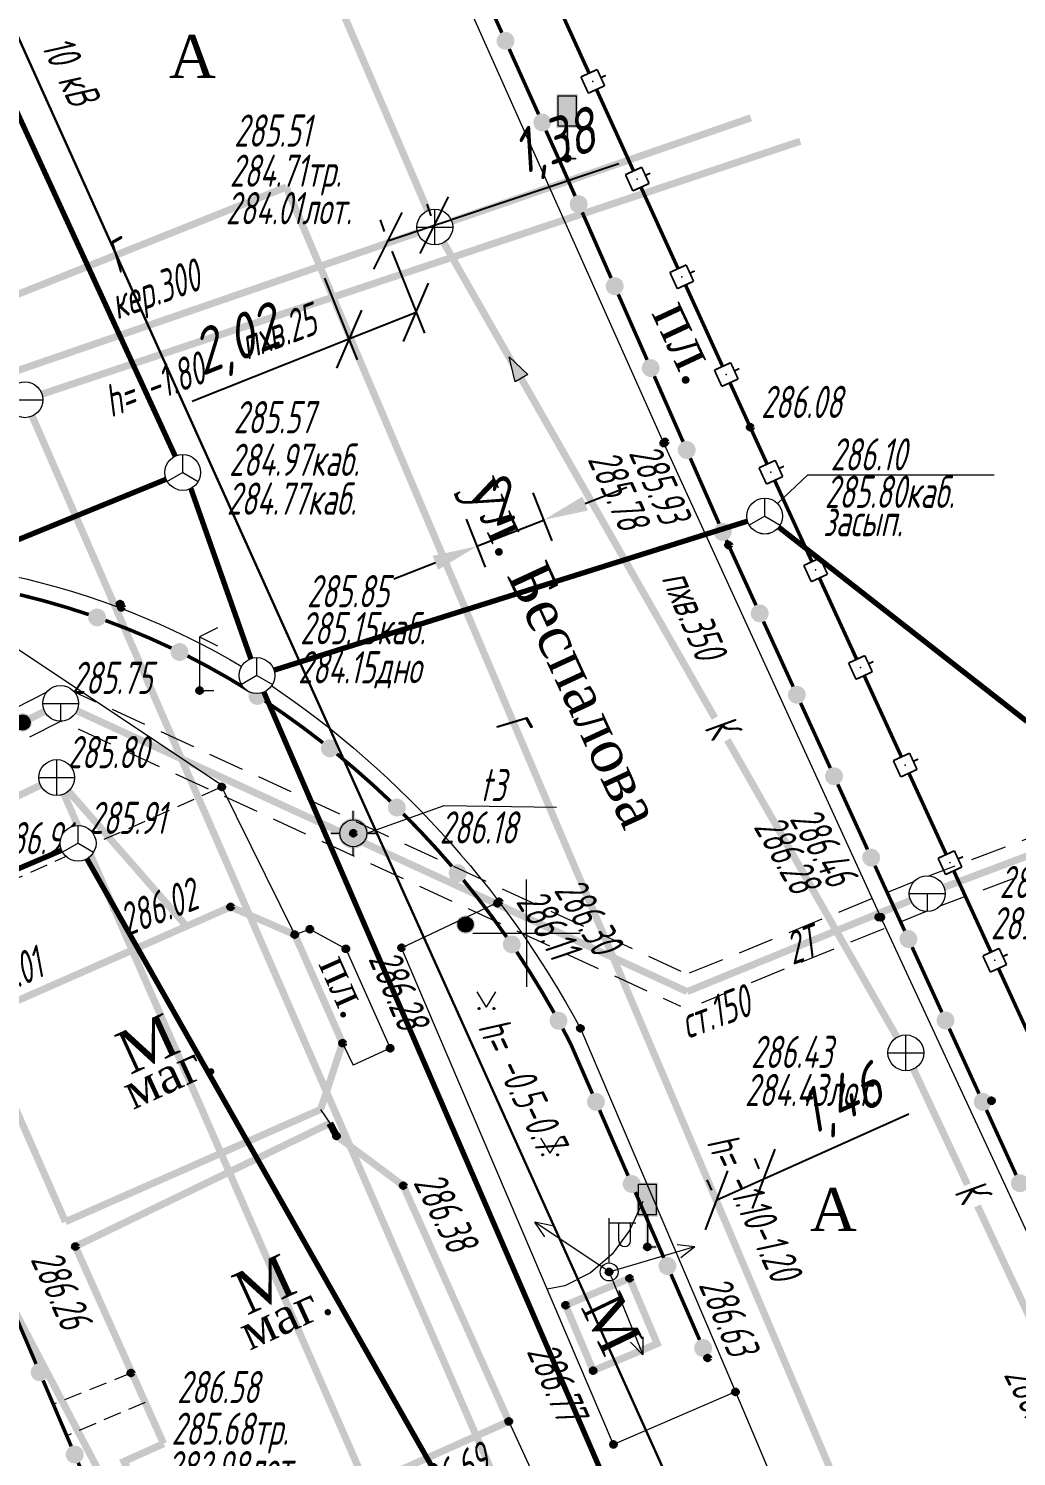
# Model space of a CAD drawing. Header units: metres. Extents: x -857 to 4713, y -766 to 4803.
# Drawn here: x 1874.65 to 1902.26, y 1530.8 to 1570.69 of the extents above; entities that cross this region are included whole.
import ezdxf

# ---------------------------------------------------------------- set-up
doc = ezdxf.new("R2010")
doc.units = ezdxf.units.M
doc.set_wipeout_variables(frame=1)
for name, pattern in [('COMMUN', [6, 5, -1]), ('DASHED', [0.75, 0.5, -0.25]), ('DASHEDX2', [1.5, 1, -0.5])]:
    doc.linetypes.add(name, pattern=pattern)
for name, color, linetype, lineweight, transparency in [('51361400', 7, 'Continuous', 18, 0.65), ('51361800', 7, 'Continuous', 18, 0.65), ('51361930', 7, 'Continuous', 18, 0.65), ('51361960', 7, 'Continuous', 18, 0.65), ('51361990', 7, 'Continuous', 18, 0.65), ('51472300', 7, 'Continuous', 18, 0.65), ('62221000', 7, 'Continuous', 18, 0.65), ('82211000', 7, 'Continuous', 18, 0.65), ('82212000', 7, 'Continuous', 18, 0.65), ('Commun', 7, 'Continuous', 18, 0.65), ('ELE_SKLAD', 7, 'Continuous', 18, 0.65), ('GEO_POINTS', 7, 'Continuous', 18, 0.65), ('Grid', 7, 'Continuous', 18, 0.65), ('Otm', 7, 'Continuous', 18, 0.65), ('R_Поверхность10_CNT-MIN', 7, 'Continuous', 18, 0.65), ('Sit', 7, 'Continuous', 18, 0.65), ('Text', 7, 'Continuous', 18, 0.65), ('Text_com', 7, 'Continuous', 18, 0.65), ('Us_znak', 7, 'Continuous', 18, 0.65), ('Us_znak_fon', 7, 'Continuous', 18, 0.65)]:
    doc.layers.add(name, color=color, linetype=linetype, lineweight=lineweight, transparency=transparency)
doc.styles.add('eskd', font='ESKD1.shx', dxfattribs={"width": 1.2, "oblique": 15})
doc.styles.get("Standard").update_dxf_attribs({"font": 'GOST_0.TTF', "oblique": 15})
doc.styles.add('style1', font='times.ttf', dxfattribs={"height": 1})
doc.linetypes.add('KABELww_500', pattern='A,0.0001,-0.4,[131,ltypeshp.shx,S=0.4,R=90,X=0.4,Y=-0.4],0.2,[131,ltypeshp.shx,S=0.2,R=90,X=0.4,Y=-0.2],3.6,[131,ltypeshp.shx,S=0.2,R=-90,X=-0.4,Y=0.2],0.2,[131,ltypeshp.shx,S=0.4,R=-90,X=-0.4,Y=0.4],-0.8,4,-0.4', length=9.6001)
doc.linetypes.add('ПОДЗ_ЛИНИИ_СВЯЗИ', pattern='A,4.8,-0.2,[133,ltypeshp.shx,S=0.2,R=0,X=-0.2,Y=0],-0.2,4.8,-2', length=12)
doc.dimstyles.new('ISO-25', dxfattribs={"dimtxt": 2.5, "dimasz": 2.5, "dimexe": 1.25, "dimexo": 0.625, "dimtad": 1, "dimtxsty": 'Standard', "dimcen": 2.5, "dimadec": 0, "dimazin": 0, "dimtfac": 1, "dimtmove": 0, "dimatfit": 3, "dimfxl": 1, "dimarcsym": 0})

# ---------------------------------------------------------------- blocks, each defined once
blk = doc.blocks.new('51361990a')
at = {"color": 7, "style": 'eskd', "oblique": 15}
for tag, p in [('Z', (1.727, 1.405)), ('Z1', (1.727, -0.995)), ('Z2', (1.727, -3.395))]:
    blk.add_attdef(tag, p, '', height=2, dxfattribs=at)
at = {"color": 7}
blk.add_wipeout([(1.005, 0.104), (0.967, 0.297), (0.891, 0.479), (0.782, 0.643), (0.642, 0.782), (0.479, 0.891), (0.297, 0.967), (0.103, 1.005), (-0.094, 1.005), (-0.287, 0.967), (-0.469, 0.891), (-0.632, 0.782), (-0.772, 0.643), (-0.881, 0.479), (-0.957, 0.297), (-0.995, 0.104), (-0.995, -0.093), (-0.957, -0.287), (-0.881, -0.469), (-0.772, -0.632), (-0.632, -0.772), (-0.469, -0.881), (-0.287, -0.956), (-0.094, -0.995), (0.103, -0.995), (0.297, -0.956), (0.479, -0.881), (0.642, -0.772), (0.782, -0.632), (0.891, -0.469), (0.967, -0.287), (1.005, -0.093)], dxfattribs=at)
blk.add_line((-0.714, 0.7), (0.714, -0.7))
blk.add_circle((0.005, 0.005), 1)
blk = doc.blocks.new('51472300')
for p, q in [((0, 0.5), (0, 3)), ((0, 2.75), (1.5, 2.75)), ((0.538, 1.74), (0.538, 2.75)), ((1.2, 1.74), (1.2, 2.75))]:
    blk.add_line(p, q)
at = {"color": 7}
for radius in [0.5, 0.05]:
    blk.add_circle((0, 0), radius, dxfattribs=at)
blk.add_arc((0.869, 1.752), 0.331, 182.15673, 357.84327)
at = {"oblique": 15}
blk.add_attdef('Z', (1.021, -1.366), '', height=2, dxfattribs=at)
blk = doc.blocks.new('*U67')
at = {"layer": '82211000', "linetype": 'Continuous', "ltscale": 0.5}
for points in [[(5192287.767, 4969158.903, 1), (5192288.239, 4969158.737, 1)], [(5192290.083, 4969157.964, 1), (5192290.532, 4969157.744, 1)], [(5192292.274, 4969156.762, 1), (5192292.693, 4969156.49, 1)], [(5192294.315, 4969155.32, 1), (5192294.705, 4969155.008, 1)], [(5192296.203, 4969153.683, 1), (5192296.561, 4969153.334, 1)], [(5192297.921, 4969151.868, 1), (5192298.242, 4969151.485, 1)], [(5192299.451, 4969149.892, 1), (5192299.733, 4969149.479, 1)], [(5192300.777, 4969147.774, 1), (5192301.017, 4969147.335, 1)], [(5192301.846, 4969145.516, 1), (5192302.045, 4969145.057, 1)], [(5192302.844, 4969143.224, 1), (5192303.044, 4969142.765, 1)], [(5192303.843, 4969140.932, 1), (5192304.042, 4969140.473, 1)], [(5192304.841, 4969138.64, 1), (5192305.041, 4969138.181, 1)]]:
    blk.add_hatch(color=256, dxfattribs=at).paths.add_polyline_path(points, flags=0)
at = {"layer": '82211000', "linetype": 'Continuous', "ltscale": 0.5, "const_width": 0.1}
for points in [[(5192285.846, 4969159.454, -0.023323), (5192287.767, 4969158.901, -0.023323)], [(5192288.238, 4969158.735, -0.023323), (5192290.082, 4969157.963, -0.023323)], [(5192292.692, 4969156.489, -0.019816), (5192294.314, 4969155.319, -0.019816)], [(5192294.705, 4969155.007, -0.019816), (5192296.203, 4969153.683, -0.019816)], [(5192296.56, 4969153.333, -0.019816), (5192297.92, 4969151.867, -0.019816)], [(5192298.241, 4969151.484, -0.019816), (5192299.449, 4969149.891, -0.019816)], [(5192299.731, 4969149.478, -0.019816), (5192300.776, 4969147.773, -0.019816)]]:
    blk.add_lwpolyline(points, format="xyb", dxfattribs=at)
at = {"layer": '82211000', "linetype": 'Continuous', "ltscale": 0.5}
for points in [[(5192290.532, 4969157.743, 0.1, 0.1, -0.022574), (5192292.219, 4969156.795, 0.1, 0.1, -0.000636), (5192292.273, 4969156.761, 0, 0, 0)], [(5192301.016, 4969147.334, 0.1, 0.1, -0.004898), (5192301.244, 4969146.896, 0.1, 0.1, 0), (5192301.846, 4969145.516, 0, 0, 0)]]:
    blk.add_lwpolyline(points, format="xyseb", dxfattribs=at)
at = {"layer": '82211000', "linetype": 'Continuous', "ltscale": 0.5, "const_width": 0.1}
for points in [[(5192302.045, 4969145.057), (5192302.844, 4969143.224)], [(5192303.044, 4969142.765), (5192303.843, 4969140.932)], [(5192304.042, 4969140.473), (5192304.841, 4969138.64)]]:
    blk.add_lwpolyline(points, dxfattribs=at)
at = {"layer": '82211000', "ltscale": 0.5, "const_width": 0.1}
blk.add_lwpolyline([(5192305.041, 4969138.181), (5192305.063, 4969138.132)], dxfattribs=at)
blk = doc.blocks.new('*U70')
at = {"layer": '82211000', "linetype": 'Continuous', "ltscale": 0.5}
for points in [[(5192271.339, 4969140.73, 1), (5192271.544, 4969140.274, 1)], [(5192285.318, 4969140.264, 1), (5192285.514, 4969139.805, 1)], [(5192282.512, 4969139.118, 1), (5192282.972, 4969139.315, 1)], [(5192272.365, 4969138.45, 1), (5192272.57, 4969137.994, 1)], [(5192280.214, 4969138.135, 1), (5192280.674, 4969138.332, 1)], [(5192286.299, 4969137.965, 1), (5192286.495, 4969137.505, 1)], [(5192275.786, 4969137.062, 1), (5192276.243, 4969137.265, 1)], [(5192277.916, 4969137.152, 1), (5192278.375, 4969137.348, 1)], [(5192273.501, 4969136.048, 1), (5192273.958, 4969136.251, 1)], [(5192287.28, 4969135.666, 1), (5192287.476, 4969135.206, 1)], [(5192288.261, 4969133.366, 1), (5192288.458, 4969132.906, 1)]]:
    blk.add_hatch(color=256, dxfattribs=at).paths.add_polyline_path(points, flags=0)
at = {"layer": '82211000', "linetype": 'Continuous', "ltscale": 0.5, "flags": 128}
blk.add_lwpolyline([(5192270.929, 4969141.642, 0.1, 0.1, 0), (5192271.339, 4969140.73, 0, 0, 0)], format="xyseb", dxfattribs=at)
at = {"layer": '82211000', "linetype": 'Continuous', "ltscale": 0.5}
for points in [[(5192282.972, 4969139.315, 0.1, 0.1, 0), (5192285.298, 4969140.31, 0.1, 0.1, 0), (5192285.318, 4969140.264, 0, 0, 0)], [(5192272.57, 4969137.994, 0.1, 0.1, 0), (5192273.456, 4969136.027, 0.1, 0.1, 0), (5192273.501, 4969136.048, 0, 0, 0)], [(5192276.243, 4969137.265, 0.1, 0.1, 0), (5192276.311, 4969137.296, 0.1, 0.1, 0), (5192276.907, 4969136.72, 0.1, 0.1, 0), (5192277.916, 4969137.152, 0, 0, 0)]]:
    blk.add_lwpolyline(points, format="xyseb", dxfattribs=at)
at = {"layer": '82211000', "linetype": 'Continuous', "ltscale": 0.5, "const_width": 0.1}
for points in [[(5192271.544, 4969140.274), (5192272.365, 4969138.45)], [(5192285.514, 4969139.805), (5192286.299, 4969137.965)], [(5192280.674, 4969138.332), (5192282.512, 4969139.118)], [(5192278.375, 4969137.348), (5192280.214, 4969138.135)], [(5192286.495, 4969137.505), (5192287.28, 4969135.666)], [(5192273.958, 4969136.251), (5192275.786, 4969137.062)], [(5192287.476, 4969135.206), (5192288.261, 4969133.366)]]:
    blk.add_lwpolyline(points, dxfattribs=at)
at = {"layer": '82211000', "ltscale": 0.5}
blk.add_lwpolyline([(5192288.458, 4969132.906, 0.1, 0.1, 0), (5192288.903, 4969131.861, 0.1, 0.1, 0), (5192289.527, 4969132.094, 0, 0, 0)], format="xyseb", dxfattribs=at)
blk = doc.blocks.new('*U73')
at = {"layer": '82212000', "linetype": 'Continuous', "ltscale": 0.5}
for points in [[(5192301.846, 4969173.818, 1), (5192301.867, 4969173.772, 1)], [(5192303.089, 4969171.087, 1), (5192303.11, 4969171.042, 1)], [(5192304.333, 4969168.357, 1), (5192304.354, 4969168.312, 1)], [(5192305.576, 4969165.627, 1), (5192305.597, 4969165.582, 1)], [(5192306.823, 4969162.899, 1), (5192306.844, 4969162.853, 1)], [(5192308.075, 4969160.172, 1), (5192308.095, 4969160.126, 1)], [(5192309.326, 4969157.445, 1), (5192309.347, 4969157.4, 1)], [(5192310.577, 4969154.719, 1), (5192310.598, 4969154.673, 1)], [(5192311.828, 4969151.992, 1), (5192311.849, 4969151.947, 1)], [(5192313.079, 4969149.265, 1), (5192313.1, 4969149.22, 1)]]:
    blk.add_hatch(color=256, dxfattribs=at).paths.add_polyline_path(points, flags=0)
for points, const_width in [([(5192300.716, 4969176.297), (5192301.753, 4969174.022)], 0.1), ([(5192301.525, 4969173.919), (5192301.98, 4969174.126)], 0.05), ([(5192301.732, 4969173.464), (5192301.525, 4969173.919)], 0.05), ([(5192301.98, 4969174.126), (5192302.187, 4969173.671)], 0.05), ([(5192302.084, 4969173.898), (5192302.22, 4969173.961)], 0.05), ([(5192302.187, 4969173.671), (5192301.732, 4969173.464)], 0.05), ([(5192301.96, 4969173.567), (5192302.996, 4969171.292)], 0.1), ([(5192302.769, 4969171.189), (5192303.224, 4969171.396)], 0.05), ([(5192302.976, 4969170.734), (5192302.769, 4969171.189)], 0.05), ([(5192303.224, 4969171.396), (5192303.431, 4969170.941)], 0.05), ([(5192303.327, 4969171.168), (5192303.464, 4969171.23)], 0.05), ([(5192303.431, 4969170.941), (5192302.976, 4969170.734)], 0.05), ([(5192303.203, 4969170.837), (5192304.24, 4969168.562)], 0.1), ([(5192304.012, 4969168.458), (5192304.467, 4969168.666)], 0.05), ([(5192304.467, 4969168.666), (5192304.674, 4969168.211)], 0.05), ([(5192304.219, 4969168.003), (5192304.012, 4969168.458)], 0.05), ([(5192304.571, 4969168.438), (5192304.707, 4969168.5)], 0.05), ([(5192304.674, 4969168.211), (5192304.219, 4969168.003)], 0.05), ([(5192304.447, 4969168.107), (5192305.483, 4969165.832)], 0.1), ([(5192305.256, 4969165.728), (5192305.711, 4969165.935)], 0.05), ([(5192305.711, 4969165.935), (5192305.918, 4969165.48)], 0.05), ([(5192305.463, 4969165.273), (5192305.256, 4969165.728)], 0.05), ([(5192305.918, 4969165.48), (5192305.463, 4969165.273)], 0.05), ([(5192305.814, 4969165.708), (5192305.951, 4969165.77)], 0.05), ([(5192306.502, 4969162.999), (5192306.957, 4969163.207)], 0.05), ([(5192306.957, 4969163.207), (5192307.165, 4969162.753)], 0.05), ([(5192306.711, 4969162.544), (5192306.502, 4969162.999)], 0.05), ([(5192307.165, 4969162.753), (5192306.711, 4969162.544)], 0.05), ([(5192306.938, 4969162.649), (5192307.981, 4969160.376)], 0.1), ([(5192307.061, 4969162.98), (5192307.197, 4969163.043)], 0.05), ([(5192307.754, 4969160.272), (5192308.208, 4969160.481)], 0.05), ([(5192307.962, 4969159.818), (5192307.754, 4969160.272)], 0.05), ([(5192308.208, 4969160.481), (5192308.417, 4969160.026)], 0.05), ([(5192308.312, 4969160.253), (5192308.449, 4969160.316)], 0.05), ([(5192308.417, 4969160.026), (5192307.962, 4969159.818)], 0.05), ([(5192308.189, 4969159.922), (5192309.232, 4969157.65)], 0.1), ([(5192309.005, 4969157.546), (5192309.459, 4969157.754)], 0.05), ([(5192309.213, 4969157.091), (5192309.005, 4969157.546)], 0.05), ([(5192309.459, 4969157.754), (5192309.668, 4969157.3)], 0.05), ([(5192309.563, 4969157.527), (5192309.7, 4969157.589)], 0.05), ([(5192309.668, 4969157.3), (5192309.213, 4969157.091)], 0.05), ([(5192309.441, 4969157.195), (5192310.483, 4969154.923)], 0.1), ([(5192310.256, 4969154.819), (5192310.71, 4969155.027)], 0.05), ([(5192310.465, 4969154.364), (5192310.256, 4969154.819)], 0.05), ([(5192310.71, 4969155.027), (5192310.919, 4969154.573)], 0.05), ([(5192310.815, 4969154.8), (5192310.951, 4969154.863)], 0.05), ([(5192310.919, 4969154.573), (5192310.465, 4969154.364)], 0.05), ([(5192310.692, 4969154.469), (5192311.734, 4969152.197)], 0.1), ([(5192311.507, 4969152.092), (5192311.962, 4969152.301)], 0.05), ([(5192311.962, 4969152.301), (5192312.17, 4969151.846)], 0.05), ([(5192311.716, 4969151.638), (5192311.507, 4969152.092)], 0.05), ([(5192312.066, 4969152.074), (5192312.202, 4969152.136)], 0.05), ([(5192312.17, 4969151.846), (5192311.716, 4969151.638)], 0.05), ([(5192311.943, 4969151.742), (5192312.986, 4969149.47)], 0.1), ([(5192312.758, 4969149.366), (5192313.213, 4969149.574)], 0.05), ([(5192313.213, 4969149.574), (5192313.421, 4969149.12)], 0.05), ([(5192312.967, 4969148.911), (5192312.758, 4969149.366)], 0.05), ([(5192313.421, 4969149.12), (5192312.967, 4969148.911)], 0.05), ([(5192313.317, 4969149.347), (5192313.453, 4969149.41)], 0.05)]:
    blk.add_lwpolyline(points, dxfattribs=dict(at, const_width=const_width))
for points in [[(5192305.69, 4969165.377, 0.1, 0.1, 0), (5192306.258, 4969164.131, 0.1, 0.1, 0), (5192306.73, 4969163.103, 0, 0, 0)], [(5192313.194, 4969149.015, 0.1, 0.1, 0), (5192313.989, 4969147.284, 0.1, 0.1, 0), (5192314.444, 4969146.901, 0, 0, 0)]]:
    blk.add_lwpolyline(points, format="xyseb", dxfattribs=at)
blk = doc.blocks.new('*U76')
at = {"layer": '82211000', "linetype": 'Continuous', "ltscale": 0.5}
for points in [[(5192299.315, 4969175.153, 1), (5192299.521, 4969174.698, 1)], [(5192300.343, 4969172.874, 1), (5192300.548, 4969172.419, 1)], [(5192301.362, 4969170.592, 1), (5192301.563, 4969170.134, 1)], [(5192302.368, 4969168.303, 1), (5192302.569, 4969167.845, 1)], [(5192303.375, 4969166.015, 1), (5192303.576, 4969165.557, 1)], [(5192304.381, 4969163.726, 1), (5192304.582, 4969163.268, 1)], [(5192305.387, 4969161.438, 1), (5192305.589, 4969160.98, 1)], [(5192306.418, 4969159.16, 1), (5192306.626, 4969158.705, 1)], [(5192307.457, 4969156.886, 1), (5192307.664, 4969156.431, 1)], [(5192308.495, 4969154.612, 1), (5192308.703, 4969154.157, 1)], [(5192309.534, 4969152.338, 1), (5192309.742, 4969151.883, 1)], [(5192310.573, 4969150.064, 1), (5192310.781, 4969149.609, 1)], [(5192311.612, 4969147.79, 1), (5192311.82, 4969147.335, 1)], [(5192312.651, 4969145.516, 1), (5192312.858, 4969145.061, 1)], [(5192313.689, 4969143.242, 1), (5192313.897, 4969142.787, 1)]]:
    blk.add_hatch(color=256, dxfattribs=at).paths.add_polyline_path(points, flags=0)
at = {"layer": '82211000', "linetype": 'Continuous', "ltscale": 0.5, "const_width": 0.1}
for points in [[(5192298.493, 4969176.977), (5192299.315, 4969175.153)], [(5192299.521, 4969174.698), (5192300.343, 4969172.874)], [(5192301.563, 4969170.134), (5192302.368, 4969168.303)], [(5192302.569, 4969167.845), (5192303.375, 4969166.015)], [(5192303.576, 4969165.557), (5192304.381, 4969163.726)], [(5192304.582, 4969163.268), (5192305.387, 4969161.438)], [(5192306.626, 4969158.705), (5192307.457, 4969156.886)], [(5192307.664, 4969156.431), (5192308.495, 4969154.612)], [(5192308.703, 4969154.157), (5192309.534, 4969152.338)], [(5192309.742, 4969151.883), (5192310.573, 4969150.064)], [(5192310.781, 4969149.609), (5192311.612, 4969147.79)], [(5192311.82, 4969147.335), (5192312.651, 4969145.516)], [(5192312.858, 4969145.061), (5192313.689, 4969143.242)]]:
    blk.add_lwpolyline(points, dxfattribs=at)
at = {"layer": '82211000', "linetype": 'Continuous', "ltscale": 0.5}
for points in [[(5192300.548, 4969172.419, 0.1, 0.1, 0), (5192300.957, 4969171.512, 0.1, 0.1, 0), (5192301.362, 4969170.592, 0, 0, 0)], [(5192305.589, 4969160.98, 0.1, 0.1, 0), (5192305.65, 4969160.842, 0.1, 0.1, 0), (5192306.418, 4969159.16, 0, 0, 0)]]:
    blk.add_lwpolyline(points, format="xyseb", dxfattribs=at)
blk = doc.blocks.new('51361400a')
at = {"style": 'eskd', "oblique": 15}
for tag, p in [('Z', (1.722, 1.4)), ('Z1', (1.722, -1)), ('Z2', (1.722, -3.4))]:
    blk.add_attdef(tag, p, '', height=2, dxfattribs=at)
at = {"color": 7}
blk.add_wipeout([(-0.098, 1), (-0.292, 0.962), (-0.474, 0.886), (-0.637, 0.777), (-0.777, 0.637), (-0.886, 0.474), (-0.962, 0.292), (-1, 0.098), (-1, -0.098), (-0.962, -0.292), (-0.886, -0.474), (-0.777, -0.637), (-0.637, -0.777), (-0.474, -0.886), (-0.292, -0.962), (-0.098, -1), (0.098, -1), (0.292, -0.962), (0.474, -0.886), (0.637, -0.777), (0.777, -0.637), (0.886, -0.474), (0.962, -0.292), (1, -0.098), (1, 0.098), (0.962, 0.292), (0.886, 0.474), (0.777, 0.637), (0.637, 0.777), (0.474, 0.886), (0.292, 0.962), (0.098, 1)], dxfattribs=at)
blk.add_line((-1, 0), (1, 0))
blk.add_circle((0, 0), 1)
blk = doc.blocks.new('51361960a')
at = {"style": 'eskd', "oblique": 15}
for tag, p in [('Z', (1.722, 1.4)), ('Z1', (1.722, -1)), ('Z2', (1.722, -3.4))]:
    blk.add_attdef(tag, p, '', height=2, dxfattribs=at)
at = {"color": 7}
blk.add_wipeout([(-0.098, 1), (-0.292, 0.962), (-0.474, 0.886), (-0.637, 0.777), (-0.777, 0.637), (-0.886, 0.474), (-0.962, 0.292), (-1, 0.098), (-1, -0.098), (-0.962, -0.292), (-0.886, -0.474), (-0.777, -0.637), (-0.637, -0.777), (-0.474, -0.886), (-0.292, -0.962), (-0.098, -1), (0.098, -1), (0.292, -0.962), (0.474, -0.886), (0.637, -0.777), (0.777, -0.637), (0.886, -0.474), (0.962, -0.292), (1, -0.098), (1, 0.098), (0.962, 0.292), (0.886, 0.474), (0.777, 0.637), (0.637, 0.777), (0.474, 0.886), (0.292, 0.962), (0.098, 1)], dxfattribs=at)
blk.add_wipeout([(-0.098, 1), (-0.292, 0.962), (-0.474, 0.886), (-0.637, 0.777), (-0.777, 0.637), (-0.886, 0.474), (-0.962, 0.292), (-1, 0.098), (-1, -0.098), (-0.962, -0.292), (-0.886, -0.474), (-0.777, -0.637), (-0.637, -0.777), (-0.474, -0.886), (-0.292, -0.962), (-0.098, -1), (0.098, -1), (0.292, -0.962), (0.474, -0.886), (0.637, -0.777), (0.777, -0.637), (0.886, -0.474), (0.962, -0.292), (1, -0.098), (1, 0.098), (0.962, 0.292), (0.886, 0.474), (0.777, 0.637), (0.637, 0.777), (0.474, 0.886), (0.292, 0.962), (0.098, 1)], dxfattribs=at)
for q in [(0, 1), (-0.867, -0.498), (0.867, -0.498)]:
    blk.add_line((0, 0), q)
blk.add_circle((0, 0), 1)
blk = doc.blocks.new('51361800a')
at = {"style": 'eskd', "oblique": 15}
for tag, p in [('Z', (1.722, 1.4)), ('Z1', (1.722, -1)), ('Z2', (1.722, -3.4))]:
    blk.add_attdef(tag, p, '', height=2, dxfattribs=at)
at = {"color": 7}
blk.add_wipeout([(-0.098, 1), (-0.292, 0.962), (-0.474, 0.886), (-0.637, 0.777), (-0.777, 0.637), (-0.886, 0.474), (-0.962, 0.292), (-1, 0.098), (-1, -0.098), (-0.962, -0.292), (-0.886, -0.474), (-0.777, -0.637), (-0.637, -0.777), (-0.474, -0.886), (-0.292, -0.962), (-0.098, -1), (0.098, -1), (0.292, -0.962), (0.474, -0.886), (0.637, -0.777), (0.777, -0.637), (0.886, -0.474), (0.962, -0.292), (1, -0.098), (1, 0.098), (0.962, 0.292), (0.886, 0.474), (0.777, 0.637), (0.637, 0.777), (0.474, 0.886), (0.292, 0.962), (0.098, 1)], dxfattribs=at)
for p, q in [((0, -1), (0, 1)), ((-1, 0), (1, 0))]:
    blk.add_line(p, q)
blk.add_circle((0, 0), 1)
blk = doc.blocks.new('51361930a')
at = {"style": 'eskd', "oblique": 15}
for tag, p in [('Z', (1.722, 1.4)), ('Z1', (1.722, -1)), ('Z2', (1.722, -3.4))]:
    blk.add_attdef(tag, p, '', height=2, dxfattribs=at)
at = {"color": 7}
blk.add_wipeout([(-0.098, 1), (-0.292, 0.962), (-0.474, 0.886), (-0.637, 0.777), (-0.777, 0.637), (-0.886, 0.474), (-0.962, 0.292), (-1, 0.098), (-1, -0.098), (-0.962, -0.292), (-0.886, -0.474), (-0.777, -0.637), (-0.637, -0.777), (-0.474, -0.886), (-0.292, -0.962), (-0.098, -1), (0.098, -1), (0.292, -0.962), (0.474, -0.886), (0.637, -0.777), (0.777, -0.637), (0.886, -0.474), (0.962, -0.292), (1, -0.098), (1, 0.098), (0.962, 0.292), (0.886, 0.474), (0.777, 0.637), (0.637, 0.777), (0.474, 0.886), (0.292, 0.962), (0.098, 1)], dxfattribs=at)
for p, q in [((-1, 0), (1, 0)), ((0, 0), (0, -1))]:
    blk.add_line(p, q)
blk.add_circle((0, 0), 1)
blk = doc.blocks.new('62221000')
at = {"linetype": 'Continuous'}
for points in [[(1, 3.5), (0, 3), (1, 2.5)], [(0, 3), (0, 0), (0.8, 0)]]:
    blk.add_lwpolyline(points, dxfattribs=at)
at = {"style": 'eskd', "oblique": 14.99997778}
blk.add_attdef('Z', (1.778249, -0.193057), '', height=2, dxfattribs=at)
blk = doc.blocks.new('GRID')
at = {"layer": 'Grid', "color": 104}
blk.add_line((-1.5, 0), (1.5, 0), dxfattribs=at)
for points in [[(0, 0), (0, 1.5)], [(0, 0), (0, -1.5)]]:
    blk.add_lwpolyline(points, dxfattribs=at)
blk = doc.blocks.new('ZNAK')
at = {"layer": 'Us_znak_fon', "true_color": 0xffffff}
blk.add_hatch(color=7, dxfattribs=at).paths.add_polyline_path([(0.3, 1.8), (-0.3, 1.8), (-0.3, 0.85), (-0.05, 0.85), (-0.05, -0.05), (0.25, -0.05), (0.25, 0.05), (0.05, 0.05), (0.05, 0.85), (0.3, 0.85)])
at = {"layer": 'Us_znak', "color": 0, "linetype": 'Continuous', "lineweight": -2, "ltscale": 10}
blk.add_lwpolyline([(-0.25, 1.75), (0.25, 1.75), (0.25, 0.9), (-0.25, 0.9)], close=True, dxfattribs=at)
at = {"layer": 'Us_znak', "linetype": 'DASHEDX2', "ltscale": 10}
blk.add_lwpolyline([(0, 0.9), (0, 0), (0.25, 0)], dxfattribs=at)
blk = doc.blocks.new('NAPR')
at = {"layer": 'Us_znak', "color": 0, "linetype": 'Continuous', "lineweight": -2}
for p in [(-0.191, 2.038), (0.189, 2.037)]:
    blk.add_line(p, (0, 2.5), dxfattribs=at)
blk.add_lwpolyline([(0, 0), (0, 2.5)], dxfattribs=at)
blk = doc.blocks.new('GAZON')
at = {"layer": 'Us_znak', "linetype": 'COMMUN', "lineweight": -2}
for points in [[(-0.233, -0.041, 1), (-0.183, -0.041, 1)], [(0.183, -0.041, 1), (0.233, -0.041, 1)]]:
    blk.add_hatch(color=0, dxfattribs=at).paths.add_polyline_path(points)
at = {"layer": 'Us_znak', "color": 0, "linetype": 'COMMUN', "lineweight": -2}
for points in [[(0, 0), (-0.26, 0.427)], [(0, 0), (0.26, 0.427)]]:
    blk.add_lwpolyline(points, dxfattribs=at)
for centre in [(-0.208, -0.041), (0.208, -0.041)]:
    blk.add_circle(centre, 0.025, dxfattribs=at)
blk = doc.blocks.new('KOVER')
at = {"layer": 'Us_znak', "lineweight": -2}
blk.add_hatch(color=0, dxfattribs=at).paths.add_polyline_path([(-0.21, 0, 1), (0.21, 0, 1)])
at = {"layer": 'Us_znak_fon', "true_color": 0xffffff}
blk.add_hatch(color=7, dxfattribs=at).paths.add_polyline_path([(-0.26, 0, 1), (0.26, 0, 1)])
at = {"layer": 'Us_znak', "color": 0, "lineweight": -2}
blk.add_circle((0, 0), 0.21, dxfattribs=at)
blk = doc.blocks.new('A$C52264BE2')
at = {"layer": 'Sit'}
h = blk.add_hatch(color=32, dxfattribs=at)
h.dxf.hatch_style = 1
h.paths.add_polyline_path([(0, 0.374), (0.714, 0.443), (0.15, 0)])
at = {"layer": 'Sit', "color": 32, "elevation": 285.308}
blk.add_lwpolyline([(0, 0.374), (0.714, 0.443), (0.15, 0), (0, 0.374)], dxfattribs=at)
blk = doc.blocks.new('POINT')
at = {"layer": 'Us_znak', "linetype": 'Continuous', "lineweight": -2}
h = blk.add_hatch(color=0, dxfattribs=at)
edge = h.paths.add_edge_path()
edge.add_arc((0, 0), 0.05, 0, 360)
at = {"layer": 'Us_znak_fon', "linetype": 'Continuous', "true_color": 0xffffff}
blk.add_hatch(color=7, dxfattribs=at).paths.add_polyline_path([(-0.422, 0.05, -0.346708), (-0.05, 0.422), (-0.05, 0.625), (0.05, 0.625), (0.05, 0.422, -0.346708), (0.422, 0.05), (0.625, 0.05), (0.625, -0.05), (0.422, -0.05, -0.346708), (0.05, -0.422), (0.05, -0.625), (-0.05, -0.625), (-0.05, -0.422, -0.346708), (-0.422, -0.05), (-0.625, -0.05), (-0.625, 0.05)])
at = {"layer": 'Us_znak', "color": 0, "linetype": 'Continuous', "lineweight": -2}
for p, q in [((0, 0.375), (0, 0.625)), ((-0.625, 0), (-0.375, 0)), ((0.375, 0), (0.625, 0)), ((0, -0.625), (0, -0.375))]:
    blk.add_line(p, q, dxfattribs=at)
for radius in [0.375, 0.05]:
    blk.add_circle((0, 0), radius, dxfattribs=at)
blk = doc.blocks.new('_Oblique')
at = {"color": 0, "linetype": 'ByBlock', "lineweight": -2}
blk.add_line((-0.5, -0.5), (0.5, 0.5), dxfattribs=at)
blk = doc.blocks.new('*D114')
at = {"color": 0, "lineweight": -2, "transparency": 16777216}
for p, q in [((1895.197, 1538.558), (1899.247, 1540.379)), ((1895.068, 1538.843), (1894.94, 1539.128)), ((1893.738, 1538.245), (1893.609, 1538.53)), ((1893.866, 1537.96), (1895.197, 1538.558))]:
    blk.add_line(p, q, dxfattribs=at)
at = {"layer": 'Defpoints', "color": 0, "transparency": 16777216}
for p in [(1895.197, 1538.558), (1895.197, 1538.558), (1893.866, 1537.96)]:
    blk.add_point(p, dxfattribs=at)
at = {"color": 0, "lineweight": -2, "transparency": 16777216, "xscale": 1.25, "yscale": 1.25, "zscale": 1.25}
for p, rotation in [((1895.197, 1538.558), 24.21134298354146), ((1893.866, 1537.96), 204.2113429835415)]:
    blk.add_blockref('_Oblique', p, dxfattribs=dict(at, rotation=rotation))
at = {"color": 0, "transparency": 16777216, "insert": (1897.369, 1540.666), "char_height": 1.25, "attachment_point": 5, "rotation": 24.2113}
blk.add_mtext('1,46', dxfattribs=at)
blk = doc.blocks.new('*D124')
at = {"color": 0, "lineweight": -2, "transparency": 16777216}
for p, q in [((1885.99, 1565.197), (1891.144, 1566.919)), ((1885.902, 1565.458), (1885.791, 1565.789)), ((1884.597, 1565.022), (1884.486, 1565.353)), ((1884.684, 1564.76), (1885.99, 1565.197))]:
    blk.add_line(p, q, dxfattribs=at)
at = {"layer": 'Defpoints', "color": 0, "transparency": 16777216}
for p in [(1886.001, 1565.162, 285.5), (1884.684, 1564.76), (1884.696, 1564.726)]:
    blk.add_point(p, dxfattribs=at)
at = {"color": 0, "lineweight": -2, "transparency": 16777216, "xscale": 1.25, "yscale": 1.25, "zscale": 1.25}
for p, rotation in [((1885.99, 1565.197), 18.48122636455092), ((1884.684, 1564.76), 198.4812263645508)]:
    blk.add_blockref('_Oblique', p, dxfattribs=dict(at, rotation=rotation))
at = {"color": 0, "transparency": 16777216, "insert": (1889.346, 1567.406), "char_height": 1.25, "attachment_point": 5, "rotation": 18.4812}
blk.add_mtext('1,38', dxfattribs=at)
blk = doc.blocks.new('*D125')
at = {"color": 0, "lineweight": -2, "transparency": 16777216}
for p, q in [((1884.8, 1564.47), (1885.71, 1562.184)), ((1882.92, 1563.722), (1883.831, 1561.435)), ((1885.479, 1562.764), (1883.599, 1562.016)), ((1883.599, 1562.016), (1879.218, 1560.271))]:
    blk.add_line(p, q, dxfattribs=at)
at = {"layer": 'Defpoints', "color": 0, "transparency": 16777216}
for p in [(1884.684, 1564.76), (1882.805, 1564.012), (1883.599, 1562.016)]:
    blk.add_point(p, dxfattribs=at)
at = {"color": 0, "lineweight": -2, "transparency": 16777216, "xscale": 1.25, "yscale": 1.25, "zscale": 1.25}
for p, rotation in [((1885.479, 1562.764), 21.71124115080943), ((1883.599, 1562.016), 201.7112411508095)]:
    blk.add_blockref('_Oblique', p, dxfattribs=dict(at, rotation=rotation))
at = {"color": 0, "transparency": 16777216, "insert": (1880.446, 1561.87), "char_height": 1.25, "attachment_point": 5, "rotation": 21.7112}
blk.add_mtext('2,02', dxfattribs=at)
blk = doc.blocks.new('*D198')
at = {"color": 0, "lineweight": -2, "transparency": 16777216}
blk.add_arc((1906.638, 1513.037), 2.694, 139.8285, 217.4859, dxfattribs=at)
at = {"color": 0, "transparency": 16777216}
for points in [[(1904.455, 1514.942), (1904.703, 1514.607), (1905.585, 1515.517)], [(1904.631, 1511.559), (1904.368, 1511.236), (1905.47, 1510.609)]]:
    blk.add_solid(points, dxfattribs=at)
at = {"layer": 'Defpoints', "color": 0, "transparency": 16777216}
for p in [(1882.695, 1569.44, 283.113), (1904.162, 1514.099), (1906.638, 1513.037, 284.537), (1906.638, 1513.037, 284.537), (1899.584, 1498.371, 284.715)]:
    blk.add_point(p, dxfattribs=at)
at = {"color": 0, "transparency": 16777216, "insert": (1903.007, 1513.122), "char_height": 1.25, "attachment_point": 5, "rotation": 88.6572}
blk.add_mtext('131°', dxfattribs=at)
blk = doc.blocks.new('*D230')
at = {"color": 0, "lineweight": -2, "transparency": 16777216}
for p, q in [((1888.738, 1557.726), (1889.268, 1556.382)), ((1890.202, 1557.422), (1891.364, 1557.881)), ((1886.877, 1556.991), (1887.408, 1555.647)), ((1887.178, 1556.228), (1889.039, 1556.963)), ((1886.016, 1555.769), (1884.853, 1555.31))]:
    blk.add_line(p, q, dxfattribs=at)
at = {"color": 0, "transparency": 16777216}
for points in [[(1890.125, 1557.616), (1890.278, 1557.228), (1889.039, 1556.963)], [(1885.939, 1555.963), (1886.092, 1555.575), (1887.178, 1556.228)]]:
    blk.add_solid(points, dxfattribs=at)
at = {"layer": 'Defpoints', "color": 0, "transparency": 16777216}
for p in [(1888.623, 1558.017), (1886.762, 1557.282), (1889.039, 1556.963)]:
    blk.add_point(p, dxfattribs=at)
at = {"color": 0, "transparency": 16777216, "insert": (1887.764, 1557.468), "char_height": 1.25, "attachment_point": 5, "rotation": 21.5459}
blk.add_mtext('2', dxfattribs=at)

msp = doc.modelspace()

# ---------------------------------------------------------------- linework, layer by layer
at = {"color": 192, "linetype": 'ПОДЗ_ЛИНИИ_СВЯЗИ', "lineweight": 60, "ltscale": 0.4, "const_width": 0.15, "flags": 128}
for points, elevation in [([(1860.304, 1598.839), (1878.747, 1558.745)], 285.573), ([(1878.493, 1558.102), (1786.75, 1520.676)], 285.573), ([(1879.183, 1557.843), (1880.859, 1553.09)], 285.573), ([(1881.508, 1552.769), (1894.739, 1556.931)], 285.237), ([(1895.615, 1556.761), (1902.548, 1551.336)], 285.237), ([(1918.121, 1466.925), (1881.223, 1552.158)], 290.074), ([(1875.572, 1547.737), (1815.861, 1522.38)], 285.911), ([(1876.28, 1547.496), (1894.955, 1514.607)], 285.237)]:
    msp.add_lwpolyline(points, dxfattribs=dict(at, elevation=elevation))
at = {"layer": 'Commun', "color": 32, "linetype": 'COMMUN', "ltscale": 0.7, "const_width": 0.2, "flags": 128}
for points, elevation in [([(1885.804, 1565.606), (1881.508, 1575.617), (1868.853, 1603.939)], 285.308), ([(1886.475, 1565.309), (1894.833, 1568.197)], 285.308), ([(1863.072, 1557.256), (1885.524, 1564.991)], 285.308), ([(1886.25, 1564.711), (1893.828, 1551.431)], 285.308), ([(1894.177, 1550.82), (1898.917, 1542.515)], 285.308), ([(1874.983, 1549.555), (1865.43, 1545.008)], 285.804), ([(1893.029, 1509.557), (1875.634, 1549.311)], 285.237), ([(1875.762, 1549.39), (1879.063, 1545.615)], 285.804), ([(1877.051, 1529.558), (1867.305, 1548.126)], 286.577), ([(1900.888, 1538.396), (1899.377, 1541.626)], 288.999), ([(1905.483, 1528.572), (1901.166, 1537.803)], 288.999)]:
    msp.add_lwpolyline(points, dxfattribs=dict(at, elevation=elevation))
at = {"layer": 'Commun', "color": 1, "linetype": 'KABELww_500', "lineweight": 30, "flags": 128}
msp.add_lwpolyline([(1902.3, 1508.453), (1861.765, 1598.39)], dxfattribs=at)
at = {"layer": 'Commun', "color": 106, "linetype": 'COMMUN', "ltscale": 0.7, "const_width": 0.2, "elevation": 285.381, "flags": 128}
for points in [[(1875.022, 1560.479), (1896.215, 1567.542)], [(1874.749, 1559.864), (1888.41, 1528.51)]]:
    msp.add_lwpolyline(points, dxfattribs=at)
at = {"layer": 'Commun', "color": 4, "linetype": 'COMMUN', "ltscale": 0.7, "const_width": 0.2, "elevation": 287.906, "flags": 128}
for points in [[(1881.85, 1566.264), (1844.615, 1551.399)], [(1881.85, 1566.264), (1918.476, 1479.984)]]:
    msp.add_lwpolyline(points, dxfattribs=at)
at = {"layer": 'Commun', "color": 5, "linetype": 'DASHED', "ltscale": 2, "flags": 128}
for points, elevation in [([(1874.277, 1551.711), (1875.536, 1552.344), (1893.24, 1544.199)], 285.636), ([(1874.681, 1550.907), (1875.553, 1551.345), (1892.864, 1543.382)], 285.636), ([(1899.609, 1546.951), (1906.165, 1549.415)], 286.489), ([(1899.925, 1546.109), (1906.481, 1548.572)], 286.489), ([(1899.595, 1546.944), (1892.882, 1544.207)], 286.489), ([(1899.934, 1546.111), (1893.222, 1543.374)], 286.489)]:
    msp.add_lwpolyline(points, dxfattribs=dict(at, elevation=elevation))
at = {"layer": 'Commun', "color": 5, "linetype": 'COMMUN', "ltscale": 0.7, "const_width": 0.2, "flags": 128}
for points, elevation in [([(1874.479, 1551.309), (1875.093, 1551.618)], 285.636), ([(1875.998, 1551.636), (1893.052, 1543.79)], 285.636), ([(1900.229, 1546.703), (1906.323, 1548.993)], 286.489), ([(1899.298, 1546.337), (1893.052, 1543.79)], 286.489)]:
    msp.add_lwpolyline(points, dxfattribs=dict(at, elevation=elevation))
at = {"layer": 'GEO_POINTS', "lineweight": 60}
for centre in [(1889.698, 1567.066, 285.647), (1885.996, 1565.152, 285.514), (1894.817, 1559.553, 286.077), (1892.431, 1559.143, 285.931), (1892.401, 1559.11, 285.777), (1895.219, 1557.069, 286.103), (1894.209, 1556.264, 286.068), (1877.205, 1554.614, 285.668), (1877.24, 1554.521, 285.797), (1881.026, 1552.616, 285.847), (1879.425, 1552.199, 285.952), (1875.544, 1551.845, 285.753), (1875.431, 1549.77, 285.804), (1880.045, 1549.509, 286.067), (1883.723, 1548.212, 286.182), (1876.033, 1547.932, 285.911), (1899.764, 1546.527, 286.489), (1880.294, 1546.157, 286.018), (1887.752, 1546.257, 286.299), (1887.794, 1546.299, 286.109), (1886.86, 1545.662, 286.282), (1898.41, 1545.869, 286.283), (1898.466, 1545.867, 286.456), (1882.085, 1545.382, 286.184), (1882.508, 1545.533, 286.239), (1883.514, 1544.984, 286.254), (1885.071, 1545.015, 286.283), (1890.069, 1542.763, 286.27), (1883.423, 1542.349, 286.304), (1884.753, 1542.206, 286.321), (1899.165, 1542.079, 286.433), (1901.558, 1540.741, 286.681), (1883.253, 1539.759, 286.395), (1885.118, 1538.368, 286.378), (1875.954, 1536.669, 286.257), (1891.941, 1536.656, 286.479), (1890.872, 1535.959, 286.52), (1891.445, 1535.78, 286.618), (1889.655, 1535.028, 286.525), (1893.622, 1533.554, 286.639), (1877.509, 1533.135, 286.327), (1890.426, 1533.201, 286.596), (1894.401, 1532.607, 286.628), (1888.068, 1531.783, 286.69), (1890.994, 1531.139, 286.774)]:
    msp.add_circle(centre, 0.06, dxfattribs=at)
at = {"layer": 'R_Поверхность10_CNT-MIN', "color": 32, "elevation": 286.5, "flags": 128}
msp.add_lwpolyline([(1891.81, 1537.926), (1891.441, 1537.119), (1890.955, 1536.456), (1890.353, 1535.938), (1889.633, 1535.566), (1889.144, 1535.473)], dxfattribs=at)
at = {"layer": 'Sit', "flags": 128}
for points, elevation in [([(1911.898, 1517.107), (1904.19, 1533.553), (1898.466, 1545.867), (1892.401, 1559.11), (1885.883, 1573.711), (1876.722, 1594.02), (1875.529, 1596.732, -0.178713), (1875.17, 1602.615, -0.0486), (1876.343, 1605.47, -0.50364)], 287.207), ([(1858.081, 1553.55, -0.077852), (1867.682, 1555.858, -0.160741), (1881.026, 1552.616, -0.124634), (1890.069, 1542.763), (1894.401, 1532.607)], 285.237)]:
    msp.add_lwpolyline(points, format="xyb", dxfattribs=dict(at, elevation=elevation))
for points, elevation in [([(1895.575, 1557.425), (1896.422, 1558.223), (1901.637, 1558.223)], 286.103), ([(1882.085, 1545.382), (1880.045, 1549.509)], 286.184), ([(1884.098, 1548.212), (1886.258, 1548.985), (1889.403, 1548.946)], 286.182), ([(1894.401, 1532.607), (1890.994, 1531.139), (1885.071, 1545.015), (1887.794, 1546.299)], 285.237), ([(1882.085, 1545.382), (1882.508, 1545.533), (1883.514, 1544.984), (1884.753, 1542.206), (1883.719, 1541.738)], 286.018), ([(1883.423, 1542.349), (1883.719, 1541.738)], 286.018), ([(1882.808, 1540.498), (1883.066, 1540.111)], 286.018), ([(1894.401, 1532.607), (1900.735, 1517.629)], 285.237), ([(1888.068, 1531.783), (1893.888, 1519.152)], 286.395)]:
    msp.add_lwpolyline(points, dxfattribs=dict(at, elevation=elevation))
msp.add_lwpolyline([(1880.058, 1549.544), (1874.168, 1553.47), (1873.265, 1553.488)], dxfattribs=at)
at = {"layer": 'Sit', "linetype": 'DASHED', "flags": 128}
for points, elevation in [([(1858.332, 1539.656), (1864.185, 1542.431), (1880.045, 1549.509)], 285.386), ([(1877.509, 1533.135), (1875.338, 1532.262)], 286.327), ([(1877.904, 1532.316), (1875.714, 1531.382)], 286.257)]:
    msp.add_lwpolyline(points, dxfattribs=dict(at, elevation=elevation))
at = {"layer": 'Sit', "const_width": 0.2, "flags": 128}
for points, elevation in [([(1880.294, 1546.157), (1873.183, 1543.029)], 286.018), ([(1880.294, 1546.157), (1882.085, 1545.382), (1883.423, 1542.349)], 286.018), ([(1873.183, 1543.029), (1875.677, 1537.36)], 286.009), ([(1883.423, 1542.349), (1882.808, 1540.498)], 286.018), ([(1882.808, 1540.498), (1875.677, 1537.36)], 286.018), ([(1875.955, 1536.67), (1883.066, 1540.111)], 286.257), ([(1883.253, 1539.759), (1883.066, 1540.111)], 286.257), ([(1883.253, 1539.759), (1885.118, 1538.368), (1888.068, 1531.783), (1878.798, 1527.631), (1877.311, 1530.663), (1878.421, 1531.16)], 286.395), ([(1875.955, 1536.67), (1878.421, 1531.16)], 286.257)]:
    msp.add_lwpolyline(points, dxfattribs=dict(at, elevation=elevation))
at = {"layer": 'Sit', "const_width": 0.2, "elevation": 286.618, "flags": 128}
msp.add_lwpolyline([(1891.445, 1535.78), (1889.655, 1535.028), (1890.426, 1533.201), (1892.215, 1533.953)], close=True, dxfattribs=at)

# ---------------------------------------------------------------- block references
at = {"layer": '51472300', "color": 7, "xscale": 0.5, "yscale": 0.5, "zscale": 0.5}
msp.add_blockref('51472300', (1890.872, 1535.959, 286.52), dxfattribs=at)
at = {"layer": '62221000', "color": 7, "xscale": 0.5, "yscale": 0.5, "zscale": 0.5}
msp.add_blockref('62221000', (1879.425, 1552.199, 285.952), dxfattribs=at)
at = {"layer": '82211000', "color": 7}
for name in ['*U67', '*U70']:
    msp.add_blockref(name, (-5190411.441, -4967604.578), dxfattribs=at)
at = {"layer": 'Grid', "color": 7, "linetype": 'Continuous'}
msp.add_blockref('GRID', (1888.559, 1545.422), dxfattribs=at)
at = {"layer": 'Sit', "color": 7, "linetype": 'Continuous'}
for name, p in [('ZNAK', (1889.698, 1567.066, 284.688)), ('KOVER', (1874.479, 1551.309, 285.636)), ('POINT', (1883.723, 1548.212, 286.182)), ('KOVER', (1886.86, 1545.662, 286.282)), ('GAZON', (1887.445, 1543.358)), ('GAZON', (1889.224, 1539.272)), ('ZNAK', (1891.941, 1536.656, 286.479))]:
    msp.add_blockref(name, p, dxfattribs=at)
at = {"layer": 'Sit', "color": 7, "rotation": 98.41973283803688}
msp.add_blockref('A$C52264BE2', (1888.619, 1560.881, -285.308), dxfattribs=at)
at = {"layer": 'Sit', "color": 7, "linetype": 'Continuous'}
for rotation in [56.16093539840838, 202.1562875837802]:
    msp.add_blockref('NAPR', (1890.872, 1535.959, 286.52), dxfattribs=dict(at, rotation=rotation))
at = {"layer": 'Sit', "color": 7, "linetype": 'Continuous', "xscale": -1, "rotation": 286.5846341507397}
msp.add_blockref('NAPR', (1890.872, 1535.959, 286.52), dxfattribs=at)

# ---------------------------------------------------------------- texts
at = {"layer": 'Commun', "color": 4, "linetype": 'COMMUN', "ltscale": 0.7, "oblique": 13, "width": 0.8}
for p in [(1893.578, 1539.577, 278.725), (1893.578, 1539.577, 568.007)]:
    msp.add_text('h= -1.10-1.20', height=0.9, rotation=295.1995, dxfattribs=at).set_placement(p)
at = {"layer": 'ELE_SKLAD', "oblique": 13, "width": 0.8}
msp.add_text('t3', height=0.9, dxfattribs=at).set_placement((1887.274, 1549.107, -8.233))
at = {"layer": 'Otm', "oblique": 13, "width": 0.8}
for s, p in [('286.08', (1895.117, 1559.813, 286.077)), ('285.57', (1880.378, 1559.386, 285.573)), ('284.97каб.', (1880.253, 1558.196, 285.573)), ('284.77каб.', (1880.19, 1557.11, 285.573)), ('285.85', (1882.428, 1554.525, 285.847)), ('285.15каб.', (1882.235, 1553.491, 285.847)), ('284.15дно', (1882.179, 1552.4, 285.847)), ('285.75', (1875.844, 1552.105, 285.753)), ('285.80', (1875.731, 1550.03, 285.804)), ('285.91', (1876.333, 1548.192, 285.911)), ('286.18', (1886.14, 1547.925)), ('286.91', (1873.709, 1547.626, 286.909))]:
    msp.add_text(s, height=0.9, dxfattribs=at).set_placement(p)
for s, rotation, p in [('285.93', 294.1598, (1891.407, 1558.834, 285.931)), ('285.78', 294.1598, (1890.258, 1558.664, 285.777)), ('286.28', 299.8022, (1894.893, 1548.394, 286.283)), ('286.46', 299.8022, (1895.898, 1548.615, 286.456)), ('286.02', 21.1794, (1877.386, 1545.324, 286.018)), ('286.30', 301.7393, (1889.311, 1546.619, 286.299)), ('286.11', 301.7393, (1888.251, 1546.304, 286.109)), ('286.01', 23.7474, (1873.198, 1543.385, 286.009)), ('286.28', 293.1149, (1884.134, 1544.709, 286.283)), ('286.38', 296.795, (1885.387, 1538.456, 286.378)), ('286.26', 294.1152, (1874.69, 1536.316, 286.257)), ('286.63', 292.9251, (1893.361, 1535.601, 286.628)), ('286.77', 293.6299, (1888.557, 1533.742, 286.774)), ('286.71', 296.3479, (1901.887, 1533.091, 572.866)), ('286.69', 24.6612, (1885.552, 1529.447, 286.69))]:
    msp.add_text(s, height=0.9, rotation=rotation, dxfattribs=at).set_placement(p)
at = {"layer": 'Text', "style": 'style1'}
for p in [(1878.572, 1569.315), (1896.483, 1537.103)]:
    msp.add_text('А', height=1.2, dxfattribs=at).set_placement(p)
for s, height, rotation, p in [('пл.', 1.2, 295.0776, (1892.046, 1562.743, 285.022)), ('ул. Беспалова', 1.2, 294.7619, (1886.863, 1557.887, -285.22)), ('пл.', 0.9, 294.0554, (1882.739, 1544.56, 286.581))]:
    msp.add_text(s, height=height, rotation=rotation, dxfattribs=at).set_placement(p)
at = {"layer": 'Text', "color": 7, "style": 'style1'}
for s, height, rotation, p in [('М', 1.2, 24.6492, (1877.486, 1541.456)), ('маг.', 1, 24.6492, (1877.566, 1540.48)), ('М', 1.2, 24.6492, (1880.747, 1534.732)), ('маг.', 1, 24.6492, (1880.826, 1533.755)), ('М', 1.2, 295.739, (1890.064, 1534.981, -0.208))]:
    msp.add_text(s, height=height, rotation=rotation, dxfattribs=at).set_placement(p)
at = {"layer": 'Text_com', "color": 1, "oblique": 13, "width": 0.8}
for s, p in [('10 кВ ', (1874.993, 1570.199, 568.007)), ('h= -0.5-0.7', (1887.186, 1542.797, 278.725)), ('h= -0.5-0.7', (1887.186, 1542.797, 568.007))]:
    msp.add_text(s, height=0.9, rotation=295.6548, dxfattribs=at).set_placement(p)
at = {"layer": 'Text_com', "oblique": 13, "width": 0.8}
for s, p in [('285.51', (1880.393, 1567.392, 285.514)), ('284.71тр.', (1880.269, 1566.271, 285.514)), ('284.01лот.', (1880.159, 1565.224, 285.514)), ('286.10', (1897.061, 1558.347)), ('285.80каб.', (1896.899, 1557.302)), ('засып.', (1896.855, 1556.509)), ('286.49', (1901.785, 1546.4, 286.489)), ('285.29тр.на дне', (1901.54, 1545.249, 286.489)), ('286.43', (1894.836, 1541.656, 286.433)), ('284.43лот.', (1894.665, 1540.59, 286.433)), ('286.58', (1878.801, 1532.293, 286.577)), ('285.68тр.', (1878.641, 1531.13, 286.577)), ('282.98лот.', (1878.507, 1530.054, 286.577))]:
    msp.add_text(s, height=0.9, dxfattribs=at).set_placement(p)
for s, rotation, p in [('Г', 29.2563, (1877.149, 1563.826, 282.238)), ('кер.300', 19.6268, (1877.12, 1562.556, 568.007)), ('пхв.25', 20.3953, (1880.751, 1561.429, 853.315)), ('h= -1.80', 20.3953, (1876.956, 1559.816, 278.725)), ('пхв.350', 293.1455, (1892.321, 1555.336, 853.315)), ('Г', 299.6276, (1887.671, 1551.262, 282.238)), ('К', 302.9686, (1893.511, 1551.156)), ('2Т', 20.1855, (1895.997, 1544.526, -285.752)), ('ст.150', 20.3953, (1893.06, 1542.456, 853.315)), ('К', 302.9686, (1900.497, 1538.185))]:
    msp.add_text(s, height=0.9, rotation=rotation, dxfattribs=at).set_placement(p)

# ---------------------------------------------------------------- dimensions: what is measured, and where the dimension line sits
dim = msp.add_aligned_dim(p1=(1886.762, 1557.282), p2=(1888.623, 1558.017), distance=-1.133, dimstyle='ISO-25', override={"dimscale": 0.5})
dim.commit()
dim.dimension.update_dxf_attribs({"geometry": '*D230', "text_midpoint": (1887.764, 1557.468)})

# ---------------------------------------------------------------- next in the draw order: block references
at = {"layer": '51361400', "color": 7, "xscale": 0.5, "yscale": 0.5, "zscale": 0.5}
msp.add_blockref('51361400a', (1874.546, 1560.322, 285.381), dxfattribs=at)
at = {"layer": '51361800', "color": 7, "xscale": 0.5, "yscale": 0.5, "zscale": 0.5}
msp.add_blockref('51361800a', (1875.435, 1549.77, 285.804), dxfattribs=at)
at = {"layer": '51361930', "color": 7, "xscale": 0.5, "yscale": 0.5, "zscale": 0.5}
msp.add_blockref('51361930a', (1875.542, 1551.842, 285.753), dxfattribs=at)
at = {"layer": '51361960', "color": 7, "xscale": 0.5, "yscale": 0.5, "zscale": 0.5}
msp.add_blockref('51361960a', (1876.033, 1547.932, 285.911), dxfattribs=at)
at = {"layer": '51361990', "color": 7, "xscale": 0.5, "yscale": 0.5, "zscale": 0.5}
msp.add_blockref('51361990a', (1895.219, 1557.069, 286.103), dxfattribs=at)

# ---------------------------------------------------------------- next in the draw order: block references
at = {"layer": '82211000', "color": 7}
msp.add_blockref('*U76', (-5190411.441, -4967604.578), dxfattribs=at)
at = {"layer": '82212000', "color": 7}
msp.add_blockref('*U73', (-5190411.441, -4967604.578), dxfattribs=at)

# ---------------------------------------------------------------- next in the draw order: block references
at = {"layer": '51361800', "color": 7, "xscale": 0.5, "yscale": 0.5, "zscale": 0.5}
for p in [(1886.001, 1565.146, 285.308), (1899.165, 1542.079, 286.433)]:
    msp.add_blockref('51361800a', p, dxfattribs=at)
at = {"layer": '51361930', "color": 7, "xscale": 0.5, "yscale": 0.5, "zscale": 0.5}
msp.add_blockref('51361930a', (1899.761, 1546.526, 286.489), dxfattribs=at)
at = {"layer": '51361960', "color": 7, "xscale": 0.5, "yscale": 0.5, "zscale": 0.5}
for p in [(1878.956, 1558.291, 285.573), (1895.221, 1557.072, 286.103), (1881.029, 1552.619, 285.237)]:
    msp.add_blockref('51361960a', p, dxfattribs=at)

# ---------------------------------------------------------------- next in the draw order: linework, layer by layer
msp.add_circle((1927.819, 2018.595), 2784.802)

# ---------------------------------------------------------------- next in the draw order: dimensions: what is measured, and where the dimension line sits
dim = msp.add_angular_dim_2l(base=(1904.162, 1514.099), line1=((1906.638, 1513.037, 284.537), (1882.695, 1569.44, 283.113)), line2=((1899.584, 1498.371, 284.715), (1906.638, 1513.037, 284.537)), dimstyle='ISO-25', override={"dimscale": 0.5})
dim.commit()
dim.dimension.update_dxf_attribs({"geometry": '*D198', "text_midpoint": (1903.007, 1513.122)})
dim = msp.add_linear_dim(base=(1884.684, 1564.76), p1=(1886.001, 1565.162, 285.5), p2=(1884.696, 1564.726), angle=198.4812, dimstyle='ISO-25', override={"dimscale": 0.5, "dimblk1": 'Oblique', "dimblk2": 'Oblique', "dimsah": 1})
dim.commit()
dim.dimension.update_dxf_attribs({"geometry": '*D124', "text_midpoint": (1889.673, 1566.428), "dimtype": 161})
for p1, p2, distance, picture, middle in [((1884.684, 1564.76), (1882.805, 1564.012), 2.148, '*D125', (1880.446, 1561.87)), ((1893.866, 1537.96), (1895.197, 1538.558), 0, '*D114', (1897.369, 1540.666))]:
    dim = msp.add_aligned_dim(p1=p1, p2=p2, distance=distance, dimstyle='ISO-25', override={"dimscale": 0.5, "dimblk1": 'Oblique', "dimblk2": 'Oblique', "dimsah": 1})
    dim.commit()
    dim.dimension.update_dxf_attribs({"geometry": picture, "text_midpoint": middle})

doc.saveas('drawing.dxf')
